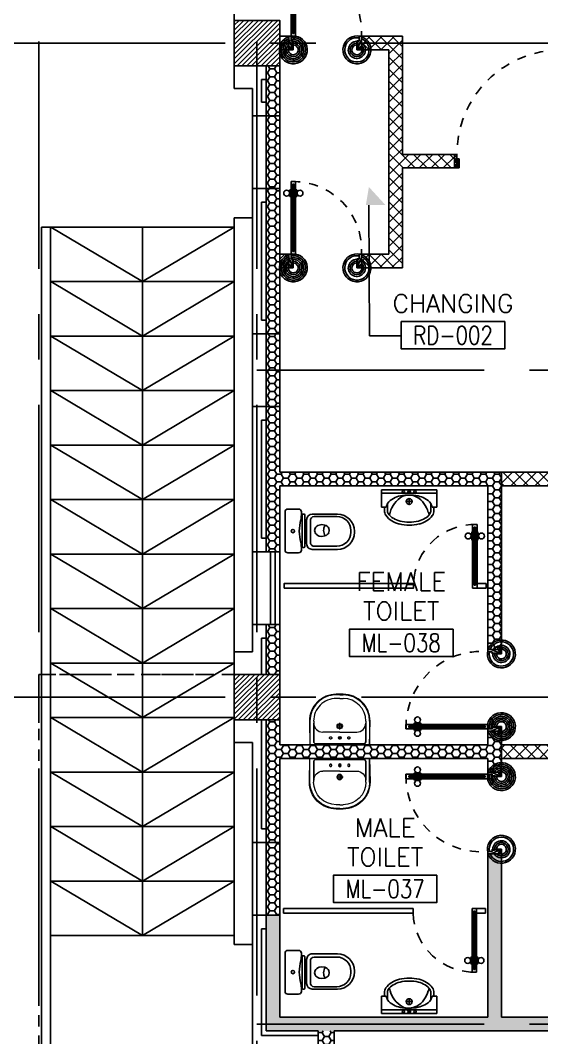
# Model space of a CAD drawing. Extents: x 417819.9 to 417911.9, y 43448 to 43539.2.
# Drawn here: x 417828.85 to 417834.59, y 43507.55 to 43518.74 of the extents above; entities that cross this region are included whole.
import ezdxf
from ezdxf.enums import TextEntityAlignment as Align

# ---------------------------------------------------------------- set-up
doc = ezdxf.new("R2010")
doc.units = 0
doc.header["$MEASUREMENT"] = 0
doc.header["$PDMODE"] = 3
doc.header["$PDSIZE"] = 0.1
for name, pattern in [('CENTERX2', [4, 2.5, -0.5, 0.5, -0.5]), ('DASHED', [0.75, 0.5, -0.25]), ('HIDDEN', [0.375, 0.25, -0.125]), ('HIDDEN2', [0.1875, 0.125, -0.0625])]:
    doc.linetypes.add(name, pattern=pattern)
doc.layers.get('0').update_dxf_attribs({"linetype": 'CONTINUOUS'})
doc.layers.get('DEFPOINTS').update_dxf_attribs({"linetype": 'CONTINUOUS'})
for name, color, linetype in [('AX-DIM', 4, 'CONTINUOUS'), ('AXES', 11, 'CENTERX2'), ('CANOPY-LN', 3, 'CONTINUOUS'), ('COL', 2, 'CONTINUOUS'), ('DOOR', 4, 'CONTINUOUS'), ('FIX', 3, 'CONTINUOUS'), ('Handrail', 4, 'CONTINUOUS'), ('HAT', 8, 'CONTINUOUS'), ('INSUL', 7, 'CONTINUOUS'), ('PART', 9, 'CONTINUOUS'), ('Ramb', 3, 'CONTINUOUS'), ('RM-BOX', 2, 'CONTINUOUS'), ('RM-IND', 5, 'CONTINUOUS'), ('RM-NAME', 2, 'CONTINUOUS'), ('RM-NO', 2, 'CONTINUOUS'), ('SUNI-FUR', 3, 'CONTINUOUS'), ('WALL', 2, 'CONTINUOUS'), ('WallType', 11, 'CONTINUOUS'), ('WallType2', 3, 'CONTINUOUS'), ('WIN', 7, 'CONTINUOUS')]:
    doc.layers.add(name, color=color, linetype=linetype)
doc.styles.add('ROMANS', font='ROMANS.shx', dxfattribs={"width": 0.6})
doc.dimstyles.new('STANDARD in', dxfattribs={"dimtxt": 0.2, "dimasz": 0.1, "dimexe": 0.07, "dimexo": 0.05, "dimgap": 0.1, "dimtad": 1, "dimdec": 0, "dimlfac": 1000, "dimzin": 0, "dimdsep": 46, "dimtxsty": 'ROMANS', "dimblk": 'ARCHTICK', "dimcen": 0.05, "dimdle": 0.05, "dimclrd": 4, "dimclre": 4, "dimclrt": 2, "dimadec": 0, "dimazin": 0, "dimtfac": 1, "dimtdec": 0, "dimtmove": 2, "dimatfit": 3, "dimfxl": 0, "dimtolj": 1, "dimtzin": 0, "dimarcsym": 0})
pattern_1 = [(45, (0, 0), (-0.066291260736, 0.066291260736), []), (135, (0, 0), (-0.066291260736, -0.066291260736), [])]
pattern_2 = [(0, (0, 0), (0.075, 0.04330127), [0.05, -0.1]), (120, (0, 0), (-0.074999999836, 0.043301270284), [0.05, -0.1]), (60, (0, 0), (1.64e-10, 0.086602540284), [-0.1, 0.05])]

# ---------------------------------------------------------------- blocks, each defined once
blk = doc.blocks.new('_ARCHTICK')
at = {"color": 0, "linetype": 'ByBlock', "const_width": 0.15}
blk.add_lwpolyline([(-0.5, -0.5), (0.5, 0.5)], dxfattribs=at)
blk = doc.blocks.new('*D138')
at = {"layer": 'AX-DIM', "color": 4, "lineweight": -2}
for p, q in [((417831.157, 43525.944), (417821.235, 43525.944)), ((417821.305, 43466.574), (417821.305, 43525.994)), ((417831.157, 43466.624), (417821.235, 43466.624))]:
    blk.add_line(p, q, dxfattribs=at)
at = {"layer": 'DEFPOINTS', "color": 0}
for p in [(417821.305, 43525.944), (417831.207, 43525.944), (417831.207, 43466.624)]:
    blk.add_point(p, dxfattribs=at)
at = {"layer": 'AX-DIM', "color": 4, "lineweight": -2, "xscale": 0.1, "yscale": 0.1, "zscale": 0.1}
for p, rotation in [((417821.305, 43525.944), 90), ((417821.305, 43466.624), 270)]:
    blk.add_blockref('_ARCHTICK', p, dxfattribs=dict(at, rotation=rotation))
at = {"layer": 'AX-DIM', "color": 2, "insert": (417821.105, 43496.284), "char_height": 0.2, "attachment_point": 5, "rotation": 90, "style": 'ROMANS'}
blk.add_mtext('\\A1;59320', dxfattribs=at)
blk = doc.blocks.new('*X107')
at = {"color": 0}
for p, q in [((24139, 55110), (24630, 55601)), ((24139, 55164), (24577, 55601)), ((24139, 55217), (24524, 55601)), ((24139, 55270), (24471, 55601)), ((24139, 55323), (24418, 55601)), ((24139, 55376), (24365, 55601)), ((24139, 55429), (24312, 55601)), ((24139, 55482), (24258, 55601)), ((24139, 55535), (24205, 55601)), ((24139, 55588), (24152, 55601)), ((24183, 55101), (24639, 55557)), ((24236, 55101), (24639, 55504)), ((24289, 55101), (24639, 55451)), ((24342, 55101), (24639, 55398)), ((24395, 55101), (24639, 55345)), ((24448, 55101), (24639, 55292)), ((24501, 55101), (24639, 55239)), ((24554, 55101), (24639, 55186)), ((24607, 55101), (24639, 55133))]:
    blk.add_line(p, q, dxfattribs=at)
blk = doc.blocks.new('COL50')
at = {"layer": 'COL'}
blk.add_lwpolyline([(-250, 250), (-250, -250), (250, -250), (250, 250)], close=True, dxfattribs=at)
blk = doc.blocks.new('DOOR100')
at = {"layer": 'DOOR', "color": 7, "linetype": 'ByBlock'}
for p, q in [((-75, 1250), (-75, 1300)), ((-75, 1300), (-25, 1300)), ((-25, 1300), (-75, 1300)), ((-58, 1250), (-75, 1250)), ((-58, 1250), (-58, 1270)), ((-42, 1270), (-58, 1270)), ((-42, 1250), (-42, 1270)), ((-25, 1250), (-42, 1250)), ((-25, 1250), (-25, 1300)), ((-91, 1205), (-91, 1140)), ((-82, 1205), (-91, 1205)), ((-82, 1140), (-91, 1140)), ((-82, 1128), (-82, 1218)), ((-75, 1218), (-82, 1218)), ((-82, 1205), (-82, 1140)), ((-75, 1128), (-82, 1128)), ((-25, 1218), (-18, 1218)), ((-25, 1128), (-18, 1128)), ((-18, 1128), (-18, 1218)), ((-18, 1205), (-18, 1140)), ((-18, 1205), (-9, 1205)), ((-18, 1140), (-9, 1140)), ((-9, 1205), (-9, 1140)), ((-1200, 0), (-1200, 150)), ((-1200, 150), (-1175, 150)), ((-1200, 150), (-1200, 0)), ((-1150, 0), (-1200, 114)), ((-1175, 150), (-1175, 100)), ((-75, 200), (-58, 200)), ((-75, 150), (-75, 200)), ((-75, 150), (-25, 150)), ((-58, 200), (-58, 180)), ((-58, 180), (-42, 180)), ((-50, 0), (0, 114)), ((-42, 200), (-25, 200)), ((-42, 180), (-42, 200)), ((-25, 200), (-25, 150)), ((0, 150), (-25, 150)), ((-25, 150), (-25, 100)), ((0, 0), (0, 150)), ((0, 150), (0, 0)), ((-1150, 0), (-1200, 40)), ((-1150, 0), (-1200, 0)), ((-1175, 100), (-1150, 100)), ((-1150, 0), (-1163, 100)), ((-1150, 100), (-1150, 0)), ((-50, 100), (-50, 0)), ((-50, 0), (-37, 100)), ((-25, 100), (-50, 100)), ((-50, 0), (0, 40)), ((-50, 0), (0, 0))]:
    blk.add_line(p, q, dxfattribs=at)
at = {"layer": 'DOOR', "linetype": 'ByBlock'}
for p, q in [((-75, 1250), (-75, 200)), ((-58, 200), (-58, 1250)), ((-42, 200), (-42, 1250)), ((-25, 200), (-25, 1250))]:
    blk.add_line(p, q, dxfattribs=at)
at = {"layer": 'DOOR', "color": 7, "linetype": 'ByBlock'}
for centre in [(-124, 1173), (24, 1173)]:
    blk.add_circle(centre, 32.4, dxfattribs=at)
at = {"layer": 'DOOR', "linetype": 'HIDDEN', "ltscale": 0.5}
blk.add_arc((-25, 150), 1150, 90, 180, dxfattribs=at)
at = {"layer": 'DOOR', "color": 7, "linetype": 'ByBlock'}
for centre, radius, start, end in [((-1150, 0), 154, 103.7142, 108.8947), ((-1150, 0), 134, 100.72, 111.8402), ((-50, 0), 134, 68.1598, 79.28), ((-50, 0), 154, 71.1053, 76.2858), ((-1150, 0), 94.4, 90, 121.9818), ((-1150, 0), 74.4, 90, 132.2236), ((-1150, 0), 54.4, 90, 156.7926), ((-1150, 0), 34.4, 90, 180), ((-1150, 0), 14.4, 90, 180), ((-50, 0), 94.4, 58.0182, 90), ((-50, 0), 74.4, 47.7764, 90), ((-50, 0), 54.4, 23.2074, 90), ((-50, 0), 34.4, 0, 90), ((-50, 0), 14.4, 0, 90), ((-50, 0), 114, 64.0838, 77.3774)]:
    blk.add_arc(centre, radius, start, end, dxfattribs=at)
blk = doc.blocks.new('A$C49F1192B')
at = {"layer": 'DOOR', "color": 0, "linetype": 'ByBlock', "xscale": -1, "rotation": 270}
blk.add_blockref('DOOR100', (0, 1200), dxfattribs=at)
blk = doc.blocks.new('A$C09EF76E8')
at = {"layer": 'DOOR', "color": 0, "linetype": 'ByBlock'}
for p, q in [((777, 950), (727, 950)), ((727, 950), (777, 950)), ((727, 900), (727, 950)), ((744, 900), (727, 900)), ((760, 920), (744, 920)), ((744, 900), (744, 920)), ((760, 900), (760, 920)), ((777, 900), (760, 900)), ((777, 900), (777, 950)), ((719, 855), (710, 855)), ((710, 855), (710, 790)), ((719, 790), (710, 790)), ((727, 868), (719, 868)), ((719, 778), (719, 868)), ((719, 855), (719, 790)), ((777, 868), (784, 868)), ((784, 778), (784, 868)), ((784, 855), (793, 855)), ((784, 855), (784, 790)), ((784, 790), (793, 790)), ((793, 855), (793, 790)), ((727, 778), (719, 778)), ((777, 778), (784, 778)), ((2, 0), (2, 150)), ((2, 150), (27, 150)), ((2, 150), (2, 0)), ((27, 150), (27, 100)), ((727, 150), (727, 200)), ((727, 200), (744, 200)), ((727, 150), (777, 150)), ((744, 200), (744, 180)), ((744, 180), (760, 180)), ((760, 180), (760, 200)), ((760, 200), (777, 200)), ((777, 200), (777, 150)), ((777, 150), (777, 100)), ((802, 150), (777, 150)), ((802, 150), (802, 0)), ((27, 100), (52, 100)), ((52, 100), (52, 0)), ((777, 100), (752, 100)), ((752, 100), (752, 0)), ((52, 0), (2, 0)), ((752, 0), (802, 0))]:
    blk.add_line(p, q, dxfattribs=at)
at = {"layer": 'DOOR', "linetype": 'ByBlock'}
for p, q in [((727, 900), (727, 200)), ((744, 200), (744, 900)), ((760, 200), (760, 900)), ((777, 200), (777, 900)), ((802, 0), (802, 150))]:
    blk.add_line(p, q, dxfattribs=at)
at = {"layer": 'DOOR', "color": 9, "linetype": 'ByBlock'}
for p, q in [((52, 0), (2, 114)), ((752, 0), (802, 114)), ((52, 0), (2, 40)), ((52, 0), (38, 100)), ((752, 0), (765, 100)), ((752, 0), (802, 40))]:
    blk.add_line(p, q, dxfattribs=at)
at = {"layer": 'DOOR', "color": 0, "linetype": 'ByBlock'}
for centre in [(678, 823), (825, 823)]:
    blk.add_circle(centre, 32.4, dxfattribs=at)
at = {"layer": 'DOOR', "linetype": 'HIDDEN', "ltscale": 0.5}
blk.add_arc((752, 199), 752, 88.0938, 183.7249, dxfattribs=at)
at = {"layer": 'DOOR', "color": 9, "linetype": 'ByBlock'}
for centre, radius, start, end in [((52, 0), 154, 103.7142, 108.8947), ((52, 0), 134, 100.72, 111.8402), ((752, 0), 134, 68.1598, 79.28), ((752, 0), 154, 71.1053, 76.2858), ((52, 0), 94.4, 90, 121.9818), ((52, 0), 74.4, 90, 132.2236), ((52, 0), 54.4, 90, 156.7926), ((52, 0), 34.4, 90, 180), ((52, 0), 14.4, 90, 180), ((752, 0), 94.4, 58.0182, 90), ((752, 0), 74.4, 47.7764, 90), ((752, 0), 54.4, 23.2074, 90), ((752, 0), 34.4, 0, 90), ((752, 0), 14.4, 0, 90), ((752, 0), 114, 64.0838, 77.3774)]:
    blk.add_arc(centre, radius, start, end, dxfattribs=at)
blk = doc.blocks.new('*X108')
at = {"color": 0}
for p, q in [((24139, 62323), (24617, 62801)), ((24139, 62376), (24564, 62801)), ((24139, 62429), (24511, 62801)), ((24139, 62482), (24458, 62801)), ((24139, 62535), (24405, 62801)), ((24139, 62588), (24352, 62801)), ((24139, 62641), (24299, 62801)), ((24139, 62694), (24246, 62801)), ((24139, 62747), (24193, 62801)), ((24170, 62301), (24639, 62770)), ((24223, 62301), (24639, 62717)), ((24276, 62301), (24639, 62664)), ((24329, 62301), (24639, 62611)), ((24382, 62301), (24639, 62558)), ((24435, 62301), (24639, 62505)), ((24488, 62301), (24639, 62452)), ((24541, 62301), (24639, 62399)), ((24595, 62301), (24639, 62346))]:
    blk.add_line(p, q, dxfattribs=at)
blk = doc.blocks.new('RM1')
at = {"layer": 'RM-BOX'}
blk.add_lwpolyline([(570, -200), (-570, -200), (-570, -500), (570, -500)], close=True, dxfattribs=at)
at = {"layer": 'RM-NAME', "style": 'ROMANS'}
for tag, p in [('ROOMNAME1', (0, 324)), ('ROOMNAME2', (0, 0))]:
    blk.add_attdef(tag, text='', height=200, dxfattribs=at).set_placement(p, align=Align.MIDDLE)
at = {"layer": 'RM-NO', "style": 'ROMANS', "width": 0.8}
blk.add_attdef('ROOMNO', text='', height=200, dxfattribs=at).set_placement((0, -350), align=Align.MIDDLE)
blk = doc.blocks.new('DOOR90')
at = {"layer": 'DOOR', "color": 7, "linetype": 'ByBlock'}
for p, q in [((-150, 0), (0, 0)), ((-150, 0), (-150, -25)), ((0, -50), (-114, 0)), ((0, -50), (-40, 0)), ((0, -50), (0, 0)), ((-1000, -25), (-1050, -25)), ((-1050, -75), (-1050, -25)), ((-1050, -25), (-1050, -75)), ((-1000, -75), (-1050, -75)), ((-1000, -42), (-1020, -42)), ((-1020, -42), (-1020, -58)), ((-1000, -58), (-1020, -58)), ((-1000, -25), (-1000, -42)), ((-1000, -58), (-1000, -75)), ((-878, -18), (-968, -18)), ((-968, -25), (-968, -18)), ((-968, -75), (-968, -82)), ((-878, -82), (-968, -82)), ((-955, -9), (-890, -9)), ((-955, -18), (-955, -9)), ((-955, -18), (-890, -18)), ((-955, -82), (-890, -82)), ((-955, -82), (-955, -91)), ((-955, -91), (-890, -91)), ((-890, -18), (-890, -9)), ((-890, -82), (-890, -91)), ((-878, -25), (-878, -18)), ((-878, -75), (-878, -82)), ((-200, -25), (-150, -25)), ((-200, -42), (-200, -25)), ((-180, -42), (-200, -42)), ((-200, -58), (-180, -58)), ((-200, -75), (-200, -58)), ((-150, -75), (-200, -75)), ((-180, -58), (-180, -42)), ((-150, -25), (-100, -25)), ((-150, -75), (-150, -25)), ((-100, -25), (-100, -50)), ((0, -50), (-100, -37)), ((-100, -50), (0, -50)), ((-150, -875), (-100, -875)), ((-150, -900), (-150, -875)), ((0, -850), (-114, -900)), ((-100, -875), (-100, -850)), ((0, -850), (-100, -863)), ((-100, -850), (0, -850)), ((0, -850), (-40, -900)), ((0, -850), (0, -900)), ((-150, -900), (0, -900)), ((0, -900), (-150, -900))]:
    blk.add_line(p, q, dxfattribs=at)
at = {"layer": 'DOOR', "linetype": 'ByBlock'}
for p, q in [((-200, -25), (-1000, -25)), ((-200, -42), (-1000, -42)), ((-200, -58), (-1000, -58)), ((-1000, -75), (-200, -75))]:
    blk.add_line(p, q, dxfattribs=at)
at = {"layer": 'DOOR', "color": 7, "linetype": 'ByBlock'}
for centre in [(-923, 24), (-923, -124)]:
    blk.add_circle(centre, 32.4, dxfattribs=at)
for centre, radius, start, end in [((0, -50), 154, 161.1053, 166.2858), ((0, -50), 94.4, 148.0182, 180), ((0, -50), 134, 158.1598, 169.28), ((0, -50), 114, 154.0838, 167.3774), ((0, -50), 74.4, 137.7764, 180), ((0, -50), 54.4, 113.2074, 180), ((0, -50), 34.4, 90, 180), ((0, -50), 14.4, 90, 180), ((0, -850), 154, 193.7142, 198.8947), ((0, -850), 134, 190.72, 201.8402), ((0, -850), 94.4, 180, 211.9818), ((0, -850), 74.4, 180, 222.2236), ((0, -850), 54.4, 180, 246.7926), ((0, -850), 34.4, 180, 270), ((0, -850), 14.4, 180, 270)]:
    blk.add_arc(centre, radius, start, end, dxfattribs=at)
at = {"layer": 'DOOR', "linetype": 'HIDDEN', "ltscale": 0.5}
blk.add_arc((-222, -50), 828, 178.2701, 275.003, dxfattribs=at)
blk = doc.blocks.new('2')
at = {"layer": 'SUNI-FUR', "linetype": 'Continuous'}
for p, q in [((0.016, 0.724), (-0.003, 0.724)), ((0.014, 0.765), (0.004, 0.765)), ((-0.185, 0.576), (-0.185, 0.3)), ((-0.159, 0.57), (-0.159, 0.32)), ((0.168, 0.32), (0.168, 0.57)), ((0.203, 0.3), (0.203, 0.576)), ((-0.005, 0.487), (-0.029, 0.481)), ((0.019, 0.481), (-0.005, 0.487)), ((-0.065, 0.438), (-0.07, 0.406)), ((-0.07, 0.406), (-0.065, 0.375)), ((0.06, 0.406), (0.055, 0.438)), ((0.057, 0.377), (0.06, 0.406)), ((-0.122, 0.237), (0.009, 0.237)), ((-0.113, 0.279), (0.008, 0.279)), ((-0.029, 0.331), (-0.005, 0.326)), ((-0.005, 0.326), (0.019, 0.331)), ((0.001, 0.279), (0.123, 0.279)), ((0.008, 0.279), (0.001, 0.279)), ((0.009, 0.237), (0.14, 0.237)), ((-0.241, 0.03), (-0.241, 0.15)), ((-0.211, 0.18), (-0.17, 0.18)), ((-0.186, 0.199), (-0.186, 0.208)), ((-0.176, 0.218), (0.172, 0.218)), ((0.172, 0.189), (-0.176, 0.189)), ((0.174, 0.18), (0.211, 0.18)), ((0.174, 0.18), (0.174, 0.18)), ((0.182, 0.208), (0.182, 0.199)), ((0.241, 0.15), (0.241, 0.03)), ((0.211, 0), (-0.211, 0))]:
    blk.add_line(p, q, dxfattribs=at)
blk.add_circle((0.002, 0.087), 0.0184, dxfattribs=at)
for centre, radius, start, end in [((0.004, 0.576), 0.189, 90, 180), ((-0.005, 0.57), 0.154, 90, 180), ((0.014, 0.576), 0.189, 0, 90), ((0.014, 0.57), 0.154, 0, 90), ((0.013, 0.412), 0.082, 141.0758, 161.504), ((0.002, 0.421), 0.0682, 117.1532, 141.0758), ((-0.012, 0.421), 0.0682, 38.9242, 62.8468), ((-0.023, 0.412), 0.082, 18.496, 38.9242), ((0.013, 0.401), 0.082, 198.496, 218.9242), ((-0.007, 0.537), 0.112, 239.4234, 302.9162), ((0.002, 0.392), 0.0682, 218.9242, 242.8468), ((-0.012, 0.392), 0.0682, 297.1532, 321.0758), ((-0.029, 0.406), 0.0901, 321.0758, 341.504), ((-0.122, 0.3), 0.063, 180, 270), ((-0.116, 0.322), 0.0432, 183.5129, 273.5129), ((0.125, 0.322), 0.0432, 266.4871, 356.4871), ((0.14, 0.3), 0.063, 270, 0), ((-0.211, 0.15), 0.03, 90, 180), ((-0.176, 0.208), 0.01, 90, 180), ((-0.176, 0.199), 0.01, 180, 270), ((-0.201, -0.252), 0.433, 79.7535, 85.8109), ((0.075, 1.126), 0.973, 258.1938, 265.7347), ((-0.07, 1.126), 0.973, 274.2653, 281.8062), ((0.206, -0.252), 0.433, 94.1891, 100.2465), ((0.172, 0.208), 0.01, 0, 90), ((0.172, 0.199), 0.01, 270, 0), ((0.211, 0.15), 0.03, 0, 90), ((-0.211, 0.03), 0.03, 180, 270), ((0.211, 0.03), 0.03, 270, 0)]:
    blk.add_arc(centre, radius, start, end, dxfattribs=at)
blk = doc.blocks.new('3')
at = {"layer": 'SUNI-FUR', "linetype": 'Continuous'}
for p, q in [((-0.304, 0), (-0.304, -0.192)), ((0.304, 0), (-0.304, 0)), ((0.304, -0.192), (0.304, 0)), ((0.304, -0.039), (-0.304, -0.039)), ((0.016, -0.021), (-0.015, -0.021)), ((0, -0.005), (0, -0.037)), ((0, -0.098), (0, -0.162)), ((-0.304, -0.192), (-0.254, -0.192)), ((-0.271, -0.228), (-0.271, -0.192)), ((-0.254, -0.192), (-0.239, -0.15)), ((-0.239, -0.228), (-0.239, -0.15)), ((0.032, -0.13), (-0.032, -0.13)), ((0.239, -0.15), (0.254, -0.192)), ((0.239, -0.15), (0.239, -0.228)), ((0.254, -0.192), (0.304, -0.192)), ((0.271, -0.192), (0.271, -0.228))]:
    blk.add_line(p, q, dxfattribs=at)
for centre, radius in [((-0.065, -0.021), 0.0124), ((0, -0.13), 0.0325), ((0, -0.021), 0.0155), ((0.065, -0.021), 0.0124)]:
    blk.add_circle(centre, radius, dxfattribs=at)
for centre, radius, start, end in [((-0.085, -0.267), 0.193, 117.0377, 142.6695), ((-0.028, -0.365), 0.307, 103.0865, 118.1878), ((0.054, -0.312), 0.27, 118.7422, 143.0578), ((-0.008, -0.528), 0.47, 89.0532, 100.9895), ((-0.012, -0.189), 0.13, 84.8536, 119.4454), ((0, -0.527), 0.469, 78.0637, 90), ((0.003, -0.228), 0.168, 61.4441, 91.1678), ((-0.04, -0.297), 0.25, 35.9608, 60.2764), ((0.034, -0.367), 0.306, 62.9623, 78.0637), ((0.085, -0.267), 0.193, 37.3305, 62.9623), ((0.104, -0.343), 0.328, 144.0392, 163.2739), ((-0.104, -0.343), 0.328, 16.7261, 35.9608), ((-0.191, -0.235), 0.0807, 174.5539, 214.673), ((-0.083, -0.16), 0.212, 214.673, 239.0867), ((-0.187, -0.234), 0.0525, 173.0893, 213.2084), ((-0.083, -0.16), 0.18, 214.673, 239.0867), ((0.204, -0.373), 0.433, 163.2739, 167.375), ((-0.035, -0.081), 0.272, 239.0867, 256.0699), ((0.035, -0.081), 0.272, 283.9301, 300.9133), ((0.089, -0.171), 0.167, 300.9133, 325.327), ((0.089, -0.171), 0.2, 300.9133, 325.327), ((-0.204, -0.373), 0.433, 12.7359, 16.7261), ((0.171, -0.228), 0.068, 325.327, 0), ((0.171, -0.228), 0.101, 325.327, 0), ((-0.035, -0.081), 0.305, 239.0867, 256.0699), ((0, 0.062), 0.452, 256.0699, 270), ((0, 0.062), 0.419, 256.0699, 270), ((0, 0.062), 0.419, 270, 283.9301), ((0, 0.062), 0.452, 270, 283.9301), ((0.035, -0.081), 0.305, 283.9301, 300.9133)]:
    blk.add_arc(centre, radius, start, end, dxfattribs=at)
blk = doc.blocks.new('LAV-003')
at = {"layer": 'FIX', "linetype": 'ByBlock'}
blk.add_line((-328, -25), (328, -25), dxfattribs=at)
at = {"layer": 'FIX', "linetype": 'Continuous', "lineweight": 20}
for p, q in [((-328, -285), (-328, -25)), ((328, -285), (328, -25)), ((0, -165), (-187, -165)), ((0, -165), (187, -165)), ((-288, -285), (-288, -265)), ((287, -285), (287, -265)), ((0, -535), (-38, -535)), ((0, -535), (38, -535)), ((0, -575), (-38, -575)), ((0, -575), (38, -575))]:
    blk.add_line(p, q, dxfattribs=at)
at = {"layer": 'FIX', "linetype": 'ByBlock', "ltscale": 0.3}
for p, q in [((-288, -265), (-288, -60)), ((0, -35), (-262, -35)), ((0, -35), (262, -35)), ((287, -265), (287, -60))]:
    blk.add_line(p, q, dxfattribs=at)
at = {"layer": 'FIX', "lineweight": 20}
for p, q in [((-16, -101), (15, -101)), ((0, -85), (0, -116))]:
    blk.add_line(p, q, dxfattribs=at)
at = {"layer": 'FIX', "linetype": 'DASHED', "lineweight": 20, "ltscale": 0.04}
for p, q in [((0, -194), (0, -266)), ((-36, -230), (37, -230))]:
    blk.add_line(p, q, dxfattribs=at)
at = {"layer": 'FIX', "linetype": 'Continuous', "lineweight": 20}
blk.add_lwpolyline([(295, -25), (0, -25), (-328, -25), (-334, -285, 0.414214), (-38, -582), (0, -582), (38, -582, 0.414214), (334, -285), (328, -25), (0, -25)], format="xyb", dxfattribs=at)
at = {"layer": 'FIX', "linetype": 'HIDDEN', "lineweight": 20, "ltscale": 0.05}
for centre in [(-100, -101), (100, -101)]:
    blk.add_circle(centre, 12.4, dxfattribs=at)
at = {"layer": 'FIX', "lineweight": 20}
for centre, radius in [((0, -101), 15.5), ((0, -230), 29.5), ((0, -230), 22.5)]:
    blk.add_circle(centre, radius, dxfattribs=at)
at = {"layer": 'FIX', "linetype": 'ByBlock', "ltscale": 0.3}
for centre, start, end in [((-262, -60), 90, 180), ((262, -60), 0, 90)]:
    blk.add_arc(centre, 25, start, end, dxfattribs=at)
at = {"layer": 'FIX', "linetype": 'Continuous', "lineweight": 20}
for centre, radius, start, end in [((-187, -265), 100, 90, 180), ((187, -265), 100, 0, 90), ((-38, -285), 290, 180, 270), ((-38, -285), 250, 180, 270), ((38, -285), 290, 270, 0), ((38, -285), 250, 270, 0)]:
    blk.add_arc(centre, radius, start, end, dxfattribs=at)

msp = doc.modelspace()

# ---------------------------------------------------------------- hatches: boundary and pattern name
at = {"layer": 'WallType'}
h = msp.add_hatch(dxfattribs=at)
h.set_pattern_fill('ANSI37', color=256, scale=0.75, style=0)
h.set_pattern_definition(pattern_1)
h.paths.add_polyline_path([(417833.0566, 43518.5693), (417832.6066, 43518.5693), (417832.6066, 43518.4193), (417832.9066, 43518.4193), (417832.9066, 43516.1693), (417832.6901, 43516.1693), (417832.6906, 43516.0193), (417833.0566, 43516.0193), (417833.0566, 43517.1193), (417833.6316, 43517.1193), (417833.6316, 43517.2693), (417833.0566, 43517.2693)])
h.paths.add_polyline_path([(417832.6901, 43516.1693), (417832.6066, 43516.1693), (417832.6066, 43516.0193), (417832.6906, 43516.0193)])
h.paths.add_polyline_path([(417831.8066, 43516.1693), (417831.7066, 43516.1693), (417831.7066, 43516.0193), (417831.8066, 43516.0193)])
h = msp.add_hatch(dxfattribs=at)
h.set_pattern_fill('ANSI37', color=256, scale=0.75, style=0)
h.set_pattern_definition(pattern_1)
h.paths.add_polyline_path([(417838.9066, 43513.7693), (417834.1466, 43513.7693), (417834.1466, 43513.6193), (417838.7566, 43513.6193), (417838.7566, 43512.5818), (417838.9066, 43512.5818)])
h.paths.add_polyline_path([(417838.9066, 43511.0443), (417838.4066, 43511.0443), (417838.4066, 43510.7693), (417834.1466, 43510.7693), (417834.1466, 43510.6193), (417838.9066, 43510.6193)])
at = {"layer": 'WallType2'}
h = msp.add_hatch(dxfattribs=at)
h.set_pattern_fill('HONEY', color=256, scale=0.4, style=0)
h.set_pattern_definition(pattern_2)
h.paths.add_polyline_path([(417831.7066, 43518.2443), (417831.5566, 43518.2443), (417831.5566, 43517.6943), (417831.7066, 43517.6943)])
h = msp.add_hatch(dxfattribs=at)
h.set_pattern_fill('HONEY', color=256, scale=0.4, style=0)
h.set_pattern_definition(pattern_2)
h.paths.add_polyline_path([(417831.7066, 43517.6943), (417831.5566, 43517.6943), (417831.5566, 43516.8943), (417831.7066, 43516.8943)])
h = msp.add_hatch(dxfattribs=at)
h.set_pattern_fill('HONEY', color=256, scale=0.4, style=0)
h.set_pattern_definition(pattern_2)
h.paths.add_polyline_path([(417831.7066, 43516.0193), (417831.7066, 43516.8943), (417831.5566, 43516.8943), (417831.5566, 43515.2943), (417831.7066, 43515.2943)])
h = msp.add_hatch(dxfattribs=at)
h.set_pattern_fill('HONEY', color=256, scale=0.4, style=0)
h.set_pattern_definition(pattern_2)
h.paths.add_polyline_path([(417831.7066, 43515.2943), (417831.5566, 43515.2943), (417831.5566, 43514.4943), (417831.7066, 43514.4943)])
h = msp.add_hatch(dxfattribs=at)
h.set_pattern_fill('HONEY', color=256, scale=0.4, style=0)
h.set_pattern_definition(pattern_2)
h.paths.add_polyline_path([(417834.1466, 43513.7693), (417831.7066, 43513.7693), (417831.7066, 43514.4943), (417831.5566, 43514.4943), (417831.5566, 43512.8943), (417831.7066, 43512.8943), (417831.7066, 43513.6193), (417833.9966, 43513.6193), (417833.9966, 43511.8193), (417834.1466, 43511.8193)])
h = msp.add_hatch(dxfattribs=at)
h.set_pattern_fill('HONEY', color=256, scale=0.4, style=0)
h.set_pattern_definition(pattern_2)
h.paths.add_polyline_path([(417831.7066, 43512.0943), (417831.5566, 43512.0943), (417831.5566, 43511.5443), (417831.7066, 43511.5443)])
h.paths.add_polyline_path([(417831.7066, 43511.0443), (417831.5566, 43511.0443), (417831.5566, 43509.6943), (417831.7066, 43509.6943), (417831.7066, 43510.6193), (417833.9966, 43510.6193), (417833.9966, 43510.4693), (417834.1466, 43510.4693), (417834.1466, 43510.6193), (417834.1466, 43510.9193), (417833.9966, 43510.9193), (417833.9966, 43510.7693), (417831.7066, 43510.7693)])
h = msp.add_hatch(dxfattribs=at)
h.set_pattern_fill('HONEY', color=256, scale=0.4, style=0)
h.set_pattern_definition(pattern_2)
h.paths.add_polyline_path([(417831.7066, 43509.6943), (417831.5566, 43509.6943), (417831.5566, 43508.8943), (417831.7066, 43508.8943)])
h = msp.add_hatch(dxfattribs=at)
h.set_pattern_fill('HONEY', color=256, scale=0.4, style=0)
h.set_pattern_definition(pattern_2)
h.paths.add_polyline_path([(417838.9066, 43508.4327), (417839.0441, 43508.4327), (417839.0441, 43508.5827), (417838.7566, 43508.5827), (417838.7566, 43507.7693), (417834.1466, 43507.7693), (417834.1466, 43509.5693), (417833.9966, 43509.5693), (417833.9966, 43507.7693), (417831.7066, 43507.7693), (417831.7066, 43508.8943), (417831.5566, 43508.8943), (417831.5566, 43507.6193), (417832.3066, 43507.6193), (417838.9066, 43507.6193)])
h = msp.add_hatch(dxfattribs=at)
h.set_pattern_fill('HONEY', color=256, scale=0.4, style=0)
h.set_pattern_definition(pattern_2)
h.paths.add_polyline_path([(417832.3066, 43507.6193), (417832.1316, 43507.6193), (417832.1316, 43507.2943), (417832.1566, 43507.2943), (417832.3066, 43507.2943)])

# ---------------------------------------------------------------- linework, layer by layer
at = {"layer": 'AXES'}
for p, q in [((417829.0566, 43460.01), (417829.0566, 43538.4875)), ((417831.4566, 43460.01), (417831.4566, 43538.4875)), ((417820.6052, 43518.4943), (417889.6966, 43518.4943)), ((417831.4566, 43514.8943), (417889.6966, 43514.8943)), ((417820.6052, 43511.2943), (417889.6966, 43511.2943)), ((417831.4566, 43507.6943), (417889.6966, 43507.6943))]:
    msp.add_line(p, q, dxfattribs=at)
at = {"layer": 'CANOPY-LN', "linetype": 'HIDDEN2'}
for p, q in [((417829.0566, 43503.8443), (417829.0566, 43511.5443)), ((417829.0566, 43511.5443), (417831.2066, 43511.5443))]:
    msp.add_line(p, q, dxfattribs=at)
at = {"layer": 'CANOPY-LN', "linetype": 'HIDDEN2', "ltscale": 1.5}
msp.add_line((417829.0566, 43511.5443), (417831.2066, 43511.5443), dxfattribs=at)
at = {"layer": 'DOOR', "linetype": 'ByBlock'}
for p, q in [((417833.8294, 43513.1451), (417833.8294, 43513.1951)), ((417833.8294, 43513.1951), (417833.8794, 43513.1951)), ((417833.8794, 43513.1951), (417833.8294, 43513.1951)), ((417833.8794, 43513.1451), (417833.8794, 43513.1951)), ((417833.8132, 43513.1002), (417833.8132, 43513.0354)), ((417833.8222, 43513.1002), (417833.8132, 43513.1002)), ((417833.8222, 43513.0228), (417833.8222, 43513.1128)), ((417833.8294, 43513.1128), (417833.8222, 43513.1128)), ((417833.8222, 43513.1002), (417833.8222, 43513.0354)), ((417833.8294, 43513.1451), (417833.8294, 43512.5451)), ((417833.8464, 43513.1451), (417833.8294, 43513.1451)), ((417833.8464, 43513.1451), (417833.8464, 43513.1651)), ((417833.8624, 43513.1651), (417833.8464, 43513.1651)), ((417833.8464, 43512.5451), (417833.8464, 43513.1451)), ((417833.8624, 43513.1451), (417833.8624, 43513.1651)), ((417833.8624, 43512.5451), (417833.8624, 43513.1451)), ((417833.8794, 43513.1451), (417833.8624, 43513.1451)), ((417833.8794, 43512.5451), (417833.8794, 43513.1451)), ((417833.8794, 43513.1128), (417833.8866, 43513.1128)), ((417833.8866, 43513.0228), (417833.8866, 43513.1128)), ((417833.8866, 43513.1002), (417833.8866, 43513.0354)), ((417833.8866, 43513.1002), (417833.8956, 43513.1002)), ((417833.8956, 43513.1002), (417833.8956, 43513.0354)), ((417833.8222, 43513.0354), (417833.8132, 43513.0354)), ((417833.8294, 43513.0228), (417833.8222, 43513.0228)), ((417833.8794, 43513.0228), (417833.8866, 43513.0228)), ((417833.8866, 43513.0354), (417833.8956, 43513.0354)), ((417833.8294, 43512.4951), (417833.8294, 43512.5451)), ((417833.8294, 43512.5451), (417833.8464, 43512.5451)), ((417833.8464, 43512.5451), (417833.8464, 43512.5251)), ((417833.8464, 43512.5251), (417833.8624, 43512.5251)), ((417833.8624, 43512.5251), (417833.8624, 43512.5451)), ((417833.8624, 43512.5451), (417833.8794, 43512.5451)), ((417833.8294, 43512.4951), (417833.8794, 43512.4951)), ((417833.8239, 43508.967), (417833.8239, 43508.917)), ((417833.8239, 43508.967), (417833.8739, 43508.967)), ((417833.8409, 43508.917), (417833.8409, 43508.937)), ((417833.8409, 43508.937), (417833.8569, 43508.937)), ((417833.8569, 43508.937), (417833.8569, 43508.917)), ((417833.8239, 43508.317), (417833.8239, 43508.917)), ((417833.8239, 43508.917), (417833.8409, 43508.917)), ((417833.8409, 43508.917), (417833.8409, 43508.317)), ((417833.8569, 43508.917), (417833.8569, 43508.317)), ((417833.8569, 43508.917), (417833.8739, 43508.917)), ((417833.8739, 43508.917), (417833.8739, 43508.317)), ((417833.8077, 43508.362), (417833.8077, 43508.4268)), ((417833.8167, 43508.4268), (417833.8077, 43508.4268)), ((417833.8167, 43508.362), (417833.8077, 43508.362)), ((417833.8167, 43508.4394), (417833.8167, 43508.3494)), ((417833.8239, 43508.4394), (417833.8167, 43508.4394)), ((417833.8167, 43508.362), (417833.8167, 43508.4268)), ((417833.8739, 43508.4394), (417833.8811, 43508.4394)), ((417833.8811, 43508.4394), (417833.8811, 43508.3494)), ((417833.8811, 43508.362), (417833.8811, 43508.4268)), ((417833.8811, 43508.4268), (417833.8901, 43508.4268)), ((417833.8811, 43508.362), (417833.8901, 43508.362)), ((417833.8901, 43508.362), (417833.8901, 43508.4268)), ((417833.8239, 43508.3494), (417833.8167, 43508.3494)), ((417833.8239, 43508.317), (417833.8239, 43508.267)), ((417833.8409, 43508.317), (417833.8239, 43508.317)), ((417833.8239, 43508.267), (417833.8739, 43508.267)), ((417833.8739, 43508.267), (417833.8239, 43508.267)), ((417833.8409, 43508.317), (417833.8409, 43508.297)), ((417833.8569, 43508.297), (417833.8409, 43508.297)), ((417833.8569, 43508.317), (417833.8569, 43508.297)), ((417833.8739, 43508.317), (417833.8569, 43508.317)), ((417833.8739, 43508.3494), (417833.8811, 43508.3494)), ((417833.8739, 43508.317), (417833.8739, 43508.267))]:
    msp.add_line(p, q, dxfattribs=at)
at = {"layer": 'DOOR', "color": 0, "linetype": 'ByBlock'}
for p, q in [((417833.8794, 43512.5451), (417833.8794, 43512.4951)), ((417833.8739, 43508.917), (417833.8739, 43508.967))]:
    msp.add_line(p, q, dxfattribs=at)
at = {"layer": 'DOOR', "linetype": 'ByBlock'}
for centre in [(417833.7808, 43513.0678), (417833.9283, 43513.0678), (417833.7754, 43508.3944), (417833.9224, 43508.3944)]:
    msp.add_circle(centre, 0.0324, dxfattribs=at)
at = {"layer": 'DOOR', "linetype": 'HIDDEN', "ltscale": 0.5}
for centre, start, end in [((417833.8544, 43512.5201), 87.8789, 177.8789), ((417833.8489, 43508.942), 182.1211, 272.1211)]:
    msp.add_arc(centre, 0.6755, start, end, dxfattribs=at)
at = {"layer": 'Handrail'}
for p, q in [((417831.2066, 43508.5693), (417831.2066, 43516.5693)), ((417831.2066, 43516.5693), (417831.4066, 43516.5693)), ((417829.0857, 43507.4693), (417829.0857, 43516.4693)), ((417829.1857, 43516.4693), (417829.0857, 43516.4693)), ((417829.1857, 43507.4693), (417829.1857, 43516.4693)), ((417831.2066, 43508.5693), (417831.4066, 43508.5693))]:
    msp.add_line(p, q, dxfattribs=at)
at = {"layer": 'INSUL'}
for p, q in [((417831.5566, 43518.2443), (417831.5566, 43517.6943)), ((417831.5066, 43517.8443), (417831.5066, 43518.0943)), ((417831.5066, 43518.0943), (417831.5566, 43518.0943)), ((417831.5566, 43517.8443), (417831.5066, 43517.8443)), ((417831.5566, 43516.8943), (417831.5566, 43515.2943)), ((417831.5066, 43516.7443), (417831.5066, 43515.4443)), ((417831.5066, 43516.7443), (417831.5566, 43516.7443)), ((417831.5066, 43515.4443), (417831.5566, 43515.4443)), ((417831.5566, 43512.8943), (417831.5566, 43514.4943)), ((417831.5066, 43514.3443), (417831.5566, 43514.3443)), ((417831.5066, 43513.0443), (417831.5066, 43514.3443)), ((417831.5066, 43513.0443), (417831.5566, 43513.0443)), ((417831.5566, 43511.5443), (417831.5566, 43512.0943)), ((417831.5066, 43511.5443), (417831.5066, 43511.9443)), ((417831.5066, 43511.9443), (417831.5566, 43511.9443)), ((417831.5066, 43509.8443), (417831.5066, 43511.0443)), ((417831.5566, 43509.6943), (417831.5566, 43511.0443)), ((417831.5066, 43509.8443), (417831.5566, 43509.8443)), ((417831.5566, 43507.6193), (417831.5566, 43508.8943)), ((417831.5066, 43507.5693), (417831.5066, 43508.7443)), ((417831.5066, 43508.7443), (417831.5566, 43508.7443)), ((417831.5566, 43507.6193), (417832.1316, 43507.6193)), ((417832.1316, 43507.6193), (417832.1316, 43507.2943)), ((417831.5066, 43507.5693), (417832.1316, 43507.5693))]:
    msp.add_line(p, q, dxfattribs=at)
at = {"layer": 'PART'}
for p, q in [((417833.1794, 43512.5451), (417833.1794, 43512.4951)), ((417833.8794, 43512.5451), (417833.9776, 43512.5451)), ((417833.8794, 43512.5451), (417833.8794, 43512.4951)), ((417833.9776, 43512.5451), (417833.9776, 43512.4951)), ((417833.8794, 43512.4951), (417833.9776, 43512.4951)), ((417833.1739, 43508.917), (417833.1739, 43508.967)), ((417833.8739, 43508.967), (417833.9722, 43508.967)), ((417833.8739, 43508.967), (417833.8739, 43508.917)), ((417833.9722, 43508.967), (417833.9722, 43508.917)), ((417833.8739, 43508.917), (417833.9722, 43508.917))]:
    msp.add_line(p, q, dxfattribs=at)
for points in [[(417833.1794, 43512.5451), (417833.1794, 43512.4951), (417831.7567, 43512.4951), (417831.7567, 43512.5451)], [(417833.1739, 43508.967), (417833.1739, 43508.917), (417831.7488, 43508.917), (417831.7488, 43508.967)]]:
    msp.add_lwpolyline(points, close=True, dxfattribs=at)
at = {"layer": 'Ramb'}
for p, q in [((417829.1866, 43516.4693), (417831.2066, 43516.4693)), ((417830.1966, 43515.8693), (417829.1866, 43516.4693)), ((417830.1966, 43508.6693), (417830.1966, 43516.4693)), ((417831.2066, 43516.4693), (417830.1966, 43515.8693)), ((417829.1866, 43515.8693), (417831.2066, 43515.8693)), ((417830.1966, 43515.2693), (417829.1866, 43515.8693)), ((417831.2066, 43515.8693), (417830.1966, 43515.2693)), ((417829.1866, 43515.2693), (417831.2066, 43515.2693)), ((417830.1966, 43514.6693), (417829.1866, 43515.2693)), ((417831.2066, 43515.2693), (417830.1966, 43514.6693)), ((417829.1866, 43514.6693), (417831.2066, 43514.6693)), ((417830.1966, 43514.0693), (417829.1866, 43514.6693)), ((417831.2066, 43514.6693), (417830.1966, 43514.0693)), ((417829.1866, 43514.0693), (417831.2066, 43514.0693)), ((417830.1966, 43513.4693), (417829.1866, 43514.0693)), ((417831.2066, 43514.0693), (417830.1966, 43513.4693)), ((417829.1866, 43513.4693), (417831.2066, 43513.4693)), ((417830.1966, 43512.8693), (417829.1866, 43513.4693)), ((417831.2066, 43513.4693), (417830.1966, 43512.8693)), ((417829.1866, 43512.8693), (417831.2066, 43512.8693)), ((417830.1966, 43512.2693), (417829.1866, 43512.8693)), ((417831.2066, 43512.8693), (417830.1966, 43512.2693)), ((417829.1866, 43512.2693), (417831.2066, 43512.2693)), ((417830.1966, 43511.6693), (417829.1866, 43512.2693)), ((417831.2066, 43512.2693), (417830.1966, 43511.6693)), ((417829.1866, 43511.6693), (417831.2066, 43511.6693)), ((417830.1966, 43511.0693), (417829.1866, 43511.6693)), ((417831.2066, 43511.6693), (417830.1966, 43511.0693)), ((417829.1866, 43511.0693), (417831.2066, 43511.0693)), ((417830.1966, 43510.4693), (417829.1866, 43511.0693)), ((417831.2066, 43511.0693), (417830.1966, 43510.4693)), ((417829.1866, 43510.4693), (417831.2066, 43510.4693)), ((417830.1966, 43509.8693), (417829.1866, 43510.4693)), ((417831.2066, 43510.4693), (417830.1966, 43509.8693)), ((417829.1866, 43509.8693), (417831.2066, 43509.8693)), ((417830.1966, 43509.2693), (417829.1866, 43509.8693)), ((417831.2066, 43509.8693), (417830.1966, 43509.2693)), ((417829.1866, 43509.2693), (417831.2066, 43509.2693)), ((417830.1966, 43508.6693), (417829.1866, 43509.2693)), ((417831.2066, 43509.2693), (417830.1966, 43508.6693)), ((417829.1866, 43508.6693), (417831.2066, 43508.6693))]:
    msp.add_line(p, q, dxfattribs=at)
at = {"layer": 'RM-IND'}
for p, q in [((417832.6882, 43516.7101), (417832.6932, 43515.2703)), ((417832.6932, 43515.2703), (417833.0443, 43515.2703))]:
    msp.add_line(p, q, dxfattribs=at)
msp.add_solid([(417832.6549, 43516.7101), (417832.8715, 43516.7101), (417832.6882, 43516.9101)], dxfattribs=at)
at = {"layer": 'WALL'}
for p, q in [((417831.2066, 43518.9943), (417831.2066, 43517.9943)), ((417831.8066, 43518.5693), (417831.7066, 43518.5693)), ((417831.8066, 43518.5693), (417831.8066, 43518.4193)), ((417832.6066, 43518.5693), (417832.6066, 43518.4193)), ((417833.0566, 43518.5693), (417832.6066, 43518.5693)), ((417833.0566, 43517.2693), (417833.0566, 43518.5693)), ((417831.8066, 43518.4193), (417831.7066, 43518.4193)), ((417832.9066, 43518.4193), (417832.6066, 43518.4193)), ((417832.9066, 43516.1693), (417832.9066, 43518.4193)), ((417831.7066, 43518.2443), (417831.7066, 43517.6943)), ((417831.2066, 43517.9943), (417831.4066, 43517.9943)), ((417831.4066, 43517.9943), (417831.4066, 43517.6943)), ((417831.4066, 43517.6943), (417831.7066, 43517.6943)), ((417833.6316, 43517.2693), (417833.0566, 43517.2693)), ((417833.6316, 43517.2693), (417833.6316, 43517.1193)), ((417833.6316, 43517.1193), (417833.0566, 43517.1193)), ((417833.0566, 43516.0193), (417833.0566, 43517.1193)), ((417831.4066, 43516.8943), (417831.4066, 43515.2943)), ((417831.4066, 43516.8943), (417831.7066, 43516.8943)), ((417831.7066, 43516.8943), (417831.7066, 43516.0193)), ((417831.8066, 43516.1693), (417831.7066, 43516.1693)), ((417831.8066, 43516.1693), (417831.8066, 43516.0193)), ((417832.6066, 43516.1693), (417832.6066, 43516.0193)), ((417832.9066, 43516.1693), (417832.6066, 43516.1693)), ((417831.7066, 43516.0193), (417831.7066, 43515.2943)), ((417831.8066, 43516.0193), (417831.7066, 43516.0193)), ((417833.0566, 43516.0193), (417832.6066, 43516.0193)), ((417831.4066, 43515.2943), (417831.7066, 43515.2943)), ((417831.4066, 43514.4943), (417831.7066, 43514.4943)), ((417831.4066, 43512.8943), (417831.4066, 43514.4943)), ((417831.7066, 43513.7693), (417831.7066, 43514.4943)), ((417838.9066, 43513.7693), (417831.7066, 43513.7693)), ((417834.1466, 43513.7693), (417834.1466, 43511.8193)), ((417831.7066, 43512.8943), (417831.7066, 43513.6193)), ((417833.9966, 43513.6193), (417831.7066, 43513.6193)), ((417833.9966, 43513.6193), (417833.9966, 43511.8193)), ((417838.7566, 43513.6193), (417834.1466, 43513.6193)), ((417831.4066, 43512.8943), (417831.7066, 43512.8943)), ((417831.4066, 43511.7943), (417831.4066, 43512.0943)), ((417831.4066, 43512.0943), (417831.7066, 43512.0943)), ((417831.7066, 43511.5443), (417831.7066, 43512.0943)), ((417831.2066, 43511.7943), (417831.4066, 43511.7943)), ((417831.2066, 43510.7943), (417831.2066, 43511.7943)), ((417833.9966, 43511.8193), (417834.1466, 43511.8193)), ((417831.7066, 43510.7693), (417831.7066, 43511.0443)), ((417833.9966, 43510.9193), (417834.1466, 43510.9193)), ((417833.9966, 43510.9193), (417833.9966, 43510.7693)), ((417834.1466, 43510.9193), (417834.1466, 43510.6193)), ((417831.2066, 43510.7943), (417831.4066, 43510.7943)), ((417831.4066, 43509.6943), (417831.4066, 43510.7943)), ((417833.9966, 43510.7693), (417831.7066, 43510.7693)), ((417838.4066, 43510.7693), (417834.1466, 43510.7693)), ((417831.7066, 43509.6943), (417831.7066, 43510.6193)), ((417833.9966, 43510.6193), (417831.7066, 43510.6193)), ((417833.9966, 43510.6193), (417833.9966, 43510.4693)), ((417838.9066, 43510.6193), (417834.1466, 43510.6193)), ((417834.1466, 43510.6193), (417834.1466, 43510.4693)), ((417833.9966, 43510.4693), (417834.1466, 43510.4693)), ((417831.4066, 43509.6943), (417831.7066, 43509.6943)), ((417833.9966, 43509.5693), (417833.9966, 43507.7693)), ((417833.9966, 43509.5693), (417834.1466, 43509.5693)), ((417834.1466, 43509.5693), (417834.1466, 43507.7693)), ((417831.4066, 43507.4693), (417831.4066, 43508.8943)), ((417831.4066, 43508.8943), (417831.7066, 43508.8943)), ((417831.7066, 43507.7693), (417831.7066, 43508.8943)), ((417831.7066, 43507.7693), (417833.9966, 43507.7693)), ((417834.1466, 43507.7693), (417838.7566, 43507.7693)), ((417832.3066, 43507.6193), (417838.9066, 43507.6193)), ((417832.3066, 43507.2943), (417832.3066, 43507.6193))]:
    msp.add_line(p, q, dxfattribs=at)
at = {"layer": 'WIN'}
for p, q in [((417831.4066, 43516.8943), (417831.4066, 43517.6943)), ((417831.5566, 43516.8943), (417831.5566, 43517.6943)), ((417831.7066, 43516.8943), (417831.7066, 43517.6943)), ((417831.4066, 43514.4943), (417831.4066, 43515.2943)), ((417831.5566, 43514.4943), (417831.5566, 43515.2943)), ((417831.7066, 43514.4943), (417831.7066, 43515.2943)), ((417831.4066, 43512.0943), (417831.4066, 43512.8943)), ((417831.6066, 43512.0943), (417831.6066, 43512.8943)), ((417831.6566, 43512.0943), (417831.6566, 43512.8943)), ((417831.7066, 43512.0943), (417831.7066, 43512.8943)), ((417831.4066, 43508.8943), (417831.4066, 43509.6943)), ((417831.5566, 43508.8943), (417831.5566, 43509.6943)), ((417831.7066, 43508.8943), (417831.7066, 43509.6943))]:
    msp.add_line(p, q, dxfattribs=at)

# ---------------------------------------------------------------- block references
at = {"layer": 'COL', "xscale": 0.001000000047497451, "yscale": 0.0009999999892897904, "zscale": 0.001}
for p in [(417831.4566, 43518.4943), (417831.4566, 43511.2943)]:
    msp.add_blockref('COL50', p, dxfattribs=at)
at = {"layer": 'DOOR', "color": 0, "yscale": 0.0009999999892897904, "zscale": 0.001}
for name, p, xscale in [('A$C09EF76E8', (417832.6082, 43518.4193), -0.001000000047497451), ('A$C09EF76E8', (417832.6082, 43516.0193), -0.001000000047497451), ('DOOR90', (417834.1466, 43510.4693), 0.001000000047497451)]:
    msp.add_blockref(name, p, dxfattribs=dict(at, xscale=xscale))
for name, p, xscale, rotation in [('A$C49F1192B', (417833.6316, 43517.1193), -0.0009999999892897904, 270), ('DOOR90', (417834.1466, 43510.9193), -0.001000000047497451, 180)]:
    msp.add_blockref(name, p, dxfattribs=dict(at, xscale=xscale, rotation=rotation))
at = {"layer": 'HAT', "xscale": 0.001000000047497451, "yscale": 0.0009999999892897904, "zscale": 0.001}
for name in ['*X108', '*X107']:
    msp.add_blockref(name, (417807.0674, 43455.9433), dxfattribs=at)
for p, values in [((417833.6142, 43515.6275), {'ROOMNO': 'RD-002', 'ROOMNAME2': 'CHANGING'}), ((417833.0445, 43512.2416), {'ROOMNO': 'ML-038', 'ROOMNAME2': 'TOILET', 'ROOMNAME1': 'FEMALE'}), ((417832.8676, 43509.534), {'ROOMNO': 'ML-037', 'ROOMNAME2': 'TOILET', 'ROOMNAME1': 'MALE'})]:
    msp.add_blockref('RM1', p, dxfattribs=at).add_auto_attribs(values)
at = {"layer": 'SUNI-FUR'}
msp.add_blockref('3', (417833.1321, 43513.5769), dxfattribs=at)
at = {"layer": 'SUNI-FUR', "rotation": 270}
msp.add_blockref('2', (417831.7654, 43513.1236), dxfattribs=at)
at = {"layer": 'SUNI-FUR', "xscale": -1}
for name, p, rotation in [('2', (417831.7654, 43508.2651), 270), ('3', (417833.1321, 43507.8118), 180)]:
    msp.add_blockref(name, p, dxfattribs=dict(at, rotation=rotation))
at = {"layer": 'WALL', "xscale": 0.001000000047497451, "yscale": 0.0009999999892897904, "zscale": 0.001, "rotation": 180}
msp.add_blockref('LAV-003', (417832.3676, 43510.7443), dxfattribs=at)
at = {"layer": 'WALL', "xscale": -0.001000000047497451, "yscale": 0.0009999999892897904, "zscale": 0.001}
msp.add_blockref('LAV-003', (417832.3676, 43510.6443), dxfattribs=at)

# ---------------------------------------------------------------- dimensions: what is measured, and where the dimension line sits
at = {"layer": 'AX-DIM'}
dim = msp.add_linear_dim(base=(417821.3052, 43525.9443), p1=(417831.2066, 43466.6243), p2=(417831.2066, 43525.9443), angle=90, dimstyle='STANDARD in', dxfattribs=at)
dim.commit()
dim.dimension.update_dxf_attribs({"geometry": '*D138', "text_midpoint": (417821.1052, 43496.2843)})

doc.saveas('drawing.dxf')
